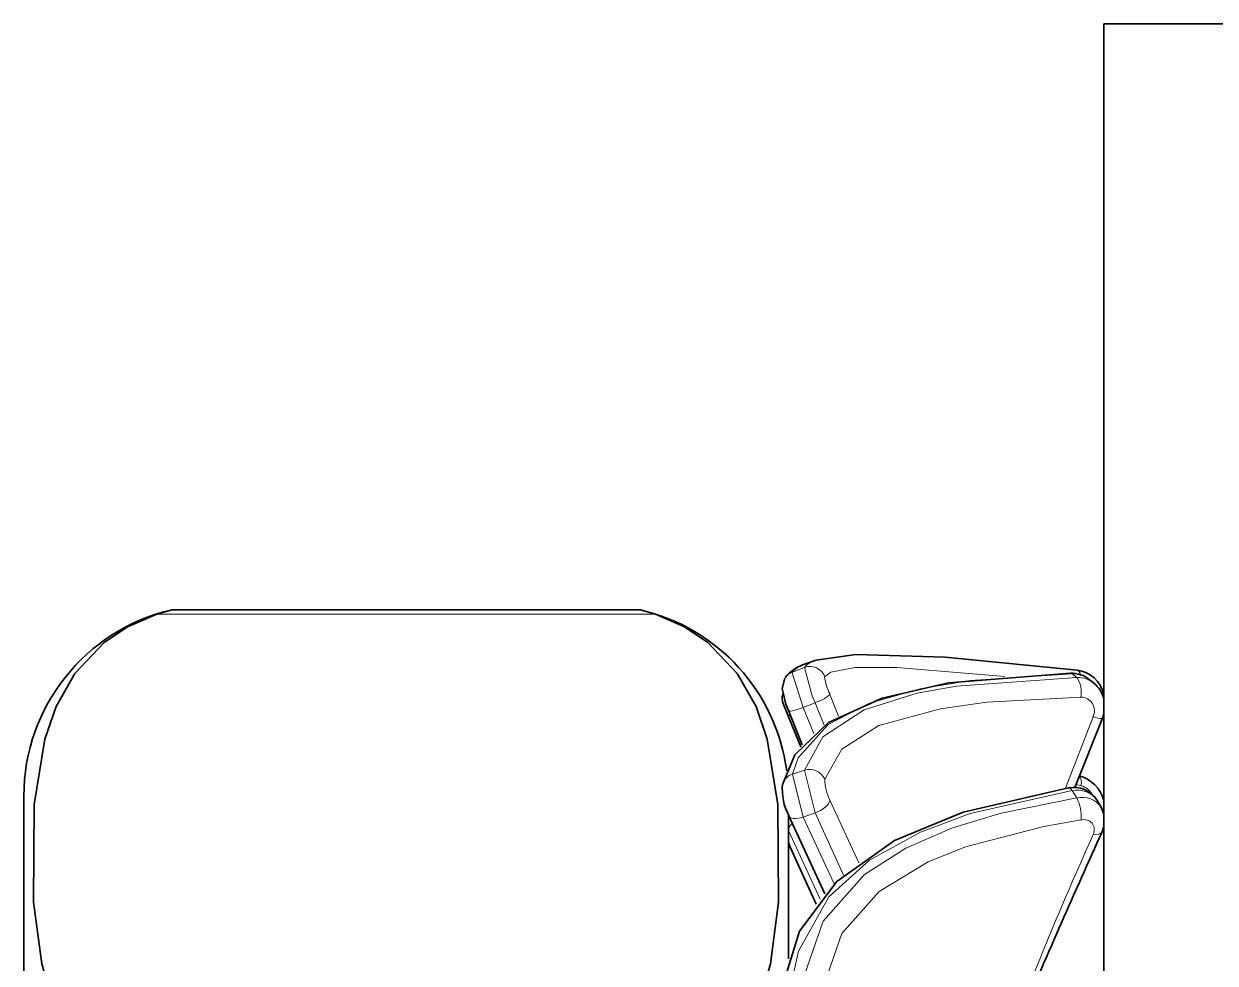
# Model space of a CAD drawing. Extents: x 291 to 834, y 188 to 661.
# Drawn here: x 417.312 to 421.052, y 251.127 to 254.077 of the extents above; entities that cross this region are included whole.
import ezdxf

# ---------------------------------------------------------------- set-up
doc = ezdxf.new("R2010")
doc.units = 0

msp = doc.modelspace()

# ---------------------------------------------------------------- linework, layer by layer
at = {"color": 7, "lineweight": 35, "ltscale": 0.075}
msp.add_line((423.702, 254.0769), (420.702, 254.0769), dxfattribs=at)
at = {"color": 7, "lineweight": 35, "ltscale": 0.125}
msp.add_line((420.702, 249.0769), (420.702, 254.0769), dxfattribs=at)
at = {"color": 7, "lineweight": 35, "ltscale": 0.052604}
msp.add_line((420.702, 251.9727), (420.702, 254.0769), dxfattribs=at)
at = {"color": 7, "lineweight": 35, "ltscale": 0.001228}
for p, q in [((417.7767, 252.2369), (417.7295, 252.2235)), ((419.2475, 252.2369), (419.2947, 252.2235))]:
    msp.add_line(p, q, dxfattribs=at)
at = {"color": 7, "lineweight": 13, "ltscale": 0.039131}
msp.add_line((417.7295, 252.2235), (419.2947, 252.2235), dxfattribs=at)
at = {"color": 7, "lineweight": 35, "ltscale": 0.036769}
msp.add_line((417.7767, 252.2369), (419.2475, 252.2369), dxfattribs=at)
at = {"color": 7, "lineweight": 35, "ltscale": 0.000807989}
msp.add_line((419.769, 252.0686), (419.7997, 252.0788), dxfattribs=at)
at = {"color": 7, "lineweight": 13, "ltscale": 0.001004}
msp.add_line((419.7249, 252.0414), (419.7624, 252.056), dxfattribs=at)
at = {"color": 7, "lineweight": 13, "ltscale": 0.000144706}
msp.add_line((420.6032, 252.036), (420.5977, 252.038), dxfattribs=at)
at = {"color": 7, "lineweight": 13, "ltscale": 0.00044777}
msp.add_line((420.6172, 252.0248), (420.6032, 252.036), dxfattribs=at)
at = {"color": 7, "lineweight": 35, "ltscale": 0.000442674}
msp.add_line((420.6716, 252.0063), (420.6579, 252.0175), dxfattribs=at)
at = {"color": 7, "lineweight": 13, "ltscale": 0.00185}
msp.add_line((419.8422, 251.9715), (419.87, 251.9029), dxfattribs=at)
at = {"color": 7, "lineweight": 13, "ltscale": 0.001018}
msp.add_line((419.7122, 251.9032), (419.6965, 251.9408), dxfattribs=at)
at = {"color": 7, "lineweight": 35, "ltscale": 0.003585}
msp.add_line((419.697, 251.9396), (419.7509, 251.8067), dxfattribs=at)
at = {"color": 7, "lineweight": 35, "ltscale": 0.002905}
msp.add_line((419.7559, 251.8127), (419.7122, 251.9203), dxfattribs=at)
at = {"color": 7, "lineweight": 13, "ltscale": 0.000998867}
msp.add_line((419.7585, 251.9305), (419.7958, 251.9449), dxfattribs=at)
at = {"color": 7, "lineweight": 13, "ltscale": 0.002204}
msp.add_line((419.7917, 251.8488), (419.7585, 251.9305), dxfattribs=at)
at = {"color": 7, "lineweight": 13, "ltscale": 0.001904}
msp.add_line((419.7958, 251.9449), (419.8244, 251.8743), dxfattribs=at)
at = {"color": 7, "lineweight": 13, "ltscale": 0.000183722}
msp.add_line((419.7166, 251.909), (419.7122, 251.9032), dxfattribs=at)
at = {"color": 7, "lineweight": 13, "ltscale": 0.002593}
msp.add_line((419.7512, 251.8071), (419.7122, 251.9032), dxfattribs=at)
at = {"color": 7, "lineweight": 13, "ltscale": 0.006008}
msp.add_line((420.6689, 251.9009), (420.5826, 251.6766), dxfattribs=at)
at = {"color": 7, "lineweight": 35, "ltscale": 0.005855}
msp.add_line((420.6115, 251.6792), (420.6978, 251.8969), dxfattribs=at)
at = {"color": 7, "lineweight": 35, "ltscale": 0.00034732}
msp.add_line((420.702, 251.9101), (420.6978, 251.8969), dxfattribs=at)
at = {"color": 7, "lineweight": 35, "ltscale": 0.006774}
msp.add_line((420.702, 251.6392), (420.702, 251.9101), dxfattribs=at)
at = {"color": 7, "lineweight": 13, "ltscale": 0.000990692}
msp.add_line((419.7249, 251.7205), (419.7624, 251.7335), dxfattribs=at)
at = {"color": 7, "lineweight": 13, "ltscale": 0.003465}
msp.add_line((419.7624, 251.7335), (419.7958, 251.599), dxfattribs=at)
at = {"color": 7, "lineweight": 13, "ltscale": 0.00346}
msp.add_line((419.7585, 251.5863), (419.7249, 251.7205), dxfattribs=at)
at = {"color": 7, "lineweight": 13, "ltscale": 0.000667858}
msp.add_line((420.6172, 251.6463), (420.6032, 251.6691), dxfattribs=at)
at = {"color": 7, "lineweight": 13, "ltscale": 0.000406349}
msp.add_line((420.6152, 251.6885), (420.631, 251.6846), dxfattribs=at)
at = {"color": 7, "lineweight": 35, "ltscale": 0.11937}
msp.add_line((417.3121, 246.8775), (417.3121, 251.6523), dxfattribs=at)
at = {"color": 7, "lineweight": 13, "ltscale": 0.005419}
msp.add_line((419.8422, 251.639), (419.933, 251.4421), dxfattribs=at)
at = {"color": 7, "lineweight": 35, "ltscale": 0.000665599}
msp.add_line((420.6938, 251.6172), (420.6801, 251.64), dxfattribs=at)
at = {"color": 7, "lineweight": 35, "ltscale": 0.011282}
msp.add_line((419.7121, 251.1412), (419.7121, 251.5925), dxfattribs=at)
at = {"color": 7, "lineweight": 35, "ltscale": 0.006753}
msp.add_line((419.8263, 251.3451), (419.7131, 251.5903), dxfattribs=at)
at = {"color": 7, "lineweight": 13, "ltscale": 0.000984009}
msp.add_line((419.7585, 251.5863), (419.7958, 251.599), dxfattribs=at)
at = {"color": 7, "lineweight": 13, "ltscale": 0.005788}
msp.add_line((419.8556, 251.3761), (419.7585, 251.5863), dxfattribs=at)
at = {"color": 7, "lineweight": 13, "ltscale": 0.005365}
msp.add_line((419.7958, 251.599), (419.8857, 251.4041), dxfattribs=at)
at = {"color": 7, "lineweight": 35, "ltscale": 0.000504705}
msp.add_line((420.7019, 251.5986), (420.6938, 251.6172), dxfattribs=at)
at = {"color": 7, "lineweight": 35, "ltscale": 0.00036551}
msp.add_line((420.6968, 251.5395), (420.7018, 251.5532), dxfattribs=at)
at = {"color": 7, "lineweight": 35, "ltscale": 0.013887}
msp.add_line((420.702, 250.9977), (420.702, 251.5532), dxfattribs=at)
at = {"color": 7, "lineweight": 13, "ltscale": 0.005951}
msp.add_line((419.8119, 251.3281), (419.7122, 251.5442), dxfattribs=at)
at = {"color": 7, "lineweight": 35, "ltscale": 0.000448854}
msp.add_line((419.7192, 251.4897), (419.7122, 251.5062), dxfattribs=at)
at = {"color": 7, "lineweight": 35, "ltscale": 0.004863}
msp.add_line((419.7192, 251.4897), (419.7997, 251.3126), dxfattribs=at)
at = {"color": 7, "lineweight": 35}
for points in [[(417.7295, 250.6935), (417.6464, 250.7286), (417.5645, 250.7823), (417.5017, 250.8428), (417.438, 250.9341), (417.396, 251.0283), (417.3687, 251.1251), (417.3426, 251.3189), (417.3447, 251.626), (417.3782, 251.831), (417.4135, 251.9331), (417.4723, 252.0371), (417.5644, 252.1345), (417.6379, 252.1838), (417.7295, 252.2235)], [(419.2947, 250.6935), (419.3778, 250.7286), (419.4597, 250.7823), (419.5225, 250.8428), (419.5862, 250.9341), (419.6282, 251.0283), (419.6556, 251.1251), (419.6817, 251.3189), (419.6796, 251.626), (419.6461, 251.831), (419.6107, 251.9331), (419.5519, 252.0371), (419.4598, 252.1345), (419.3863, 252.1838), (419.2947, 252.2235)], [(419.7997, 252.0788), (419.9244, 252.097), (420.2043, 252.0887), (420.6187, 252.0477)], [(420.5977, 252.038), (420.2147, 252.0072), (420.0062, 251.9599), (419.838, 251.8836), (419.7324, 251.7813), (419.6946, 251.6906)], [(419.7015, 252.0228), (419.6926, 251.9895), (419.7045, 251.9407), (419.7122, 251.9203)], [(420.5911, 251.6779), (420.2606, 251.6017), (420.0451, 251.5123), (419.864, 251.3842), (419.7467, 251.2281), (419.6936, 251.0555)]]:
    msp.add_lwpolyline(points, dxfattribs=at)
at = {"color": 7, "lineweight": 13}
for points in [[(419.7585, 251.9305), (419.7245, 252.0388), (419.7249, 252.0414)], [(420.6032, 252.036), (420.2837, 252.0146), (420.1259, 251.9887), (419.9669, 251.9436), (419.8366, 251.8768), (419.7429, 251.7719), (419.7249, 251.7205)], [(419.7624, 252.056), (419.787, 251.9673), (419.7958, 251.9449)], [(419.8268, 252.0271), (419.8452, 252.0408), (419.9221, 252.056), (420.0522, 252.0559), (420.3913, 252.0276)], [(419.7624, 251.7335), (419.8208, 251.8381), (419.9499, 251.9225), (420.1169, 251.9749), (420.2402, 251.9973), (420.6172, 252.0248)], [(419.8268, 251.7054), (419.8795, 251.7995), (419.9965, 251.8733), (420.1894, 251.9264), (420.3347, 251.9465), (420.631, 251.9627)], [(420.6032, 251.6691), (420.2831, 251.5972), (420.127, 251.5393), (419.9671, 251.4509), (419.8387, 251.3357), (419.744, 251.1651), (419.7249, 251.0807)], [(419.7624, 251.0906), (419.8211, 251.2591), (419.9513, 251.4059), (420.0807, 251.4888), (420.2273, 251.5522), (420.3805, 251.5988), (420.6172, 251.6463)], [(419.8268, 251.0667), (419.8798, 251.2202), (419.9976, 251.3526), (420.1515, 251.4453), (420.2687, 251.4923), (420.5141, 251.5569), (420.631, 251.5773)]]:
    msp.add_lwpolyline(points, dxfattribs=at)
at = {"color": 7, "lineweight": 35}
for centre, radius, start, end in [((417.9121, 251.6523), 0.6, 103.039, 180), ((419.1121, 251.6523), 0.6, 7.5794, 76.961), ((419.8017, 251.9463), 0.1264, 104.9642, 141.9971), ((420.6003, 251.9468), 0.0912, 50.8629, 91.5864), ((420.6058, 251.9499), 0.0987, 13.057, 82.4973), ((420.6136, 251.9359), 0.0912, 14.0701, 50.5144), ((419.744, 251.9603), 0.0513, 165.0731, 202.3879), ((420.5988, 251.612), 0.1067, 14.7146, 75.9866), ((419.8713, 251.6737), 0.1783, 174.9726, 207.7892), ((420.6082, 251.5934), 0.086, 32.9142, 101.4274), ((438.6964, 243.2937), 19.7981, 155.38716, 157.19749)]:
    msp.add_arc(centre, radius, start, end, dxfattribs=at)
at = {"color": 7, "lineweight": 13}
for centre, radius, start, end in [((419.7885, 251.9859), 0.0847, 103.2487, 138.865), ((419.818, 252.0057), 0.0751, 104.0401, 137.8869), ((419.742, 251.9959), 0.0486, 110.5521, 144.7678), ((419.7798, 252.0085), 0.0506, 21.4875, 110.1563), ((420.6057, 251.9529), 0.083, 51.0885, 91.7535), ((420.6137, 252.0337), 0.0148, 358.9294, 76.0571), ((419.9764, 252.0428), 0.1512, 185.9931, 207.9867), ((420.6194, 251.9417), 0.083, 51.0681, 91.5636), ((420.5456, 251.9786), 0.0861, 349.4467, 32.8705), ((419.7627, 252.063), 0.122, 285.6721, 310.9839), ((420.63, 251.9203), 0.0428, 333.465, 88.7041), ((420.6917, 251.9432), 0.0474, 241.7139, 277.5041), ((419.7781, 251.681), 0.0548, 26.6875, 106.7205), ((419.7357, 251.679), 0.0428, 104.4756, 164.2387), ((419.9702, 251.7059), 0.144, 180.1841, 207.6047), ((420.5994, 251.6962), 0.0326, 339.9016, 37.4783), ((420.5893, 251.6637), 0.0146, 21.1468, 83.0407), ((420.6212, 251.597), 0.0735, 36.0574, 104.0275), ((420.6165, 251.6304), 0.0561, 28.9332, 75.0969), ((420.6349, 251.5743), 0.0735, 36.0077, 103.8551), ((420.5058, 251.5888), 0.1257, 354.7755, 27.3225), ((419.7427, 251.541), 0.031, 126.2588, 174.0932), ((420.6411, 251.5466), 0.0315, 331.1531, 108.2987), ((431.5007, 246.6478), 11.8815, 155.73208, 158.71406), ((420.6776, 251.5569), 0.0265, 251.0662, 317.6057)]:
    msp.add_arc(centre, radius, start, end, dxfattribs=at)
for centre, major_axis, ratio, start_param, end_param in [((419.7585, 251.9391), (0.0463, 0.0188), 0.161243, 3.03521, 4.647041), ((419.7958, 251.624), (0.0454, 0.021), 0.464285, 4.501298, 6.029625), ((419.7585, 251.6113), (0.0454, 0.021), 0.464282, 3.141593, 4.50129)]:
    msp.add_ellipse(centre, major_axis=major_axis, ratio=ratio, start_param=start_param, end_param=end_param, dxfattribs=at)

doc.saveas('drawing.dxf')
